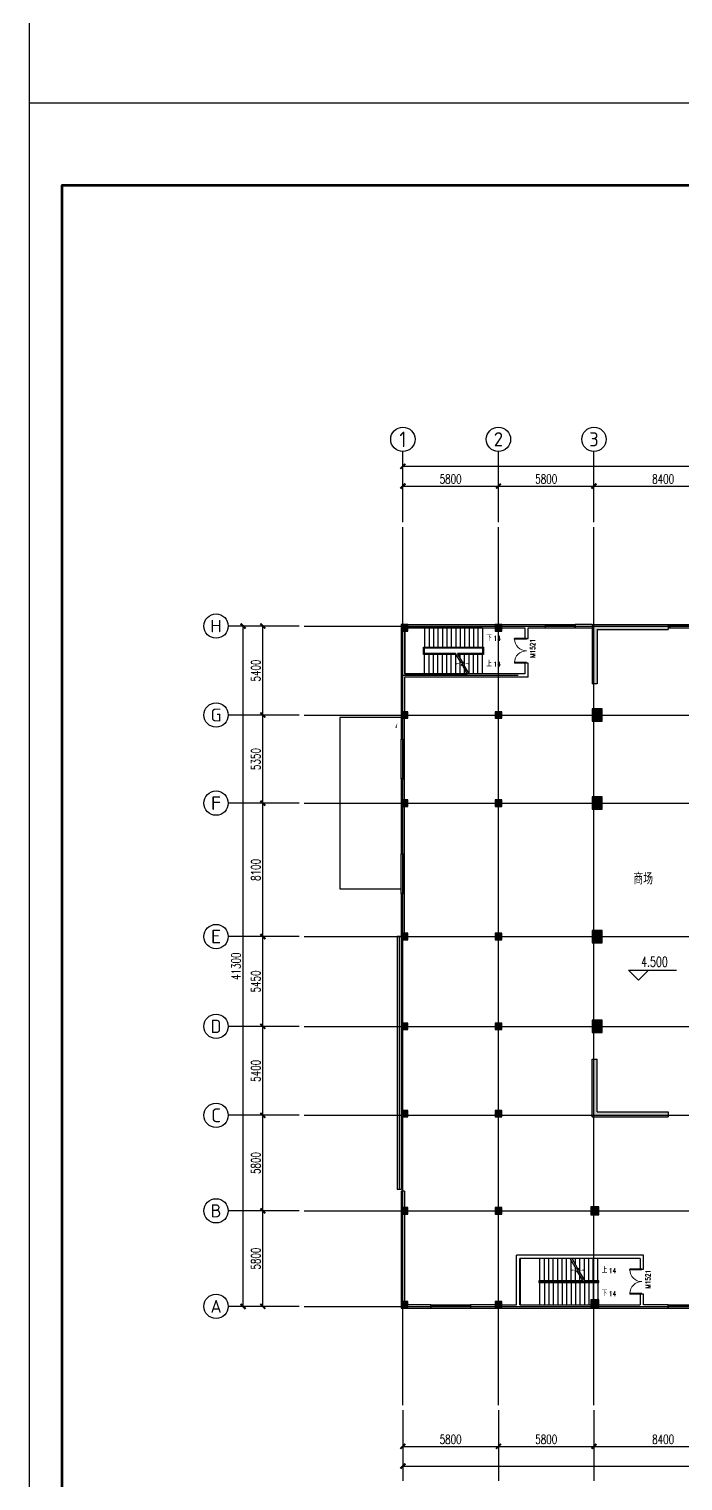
# Model space of a CAD drawing. Extents: x -1 to 1050000, y -900000 to 0.
# Drawn here: x 209999 to 249692, y -275447 to -187300 of the extents above; entities that cross this region are included whole.
import ezdxf
from ezdxf.enums import TextEntityAlignment as Align

# ---------------------------------------------------------------- set-up
doc = ezdxf.new("R2010")
doc.units = 0
doc.header["$LTSCALE"] = 1000
doc.header["$MEASUREMENT"] = 0
for name, color, linetype in [('AXIS', 3, 'Continuous'), ('AXIS_TEXT', 7, 'Continuous'), ('Canopy', 100, 'Continuous'), ('COLUMN', 9, 'Continuous'), ('CURTWALL', 4, 'Continuous'), ('DIM_ELEV', 3, 'Continuous'), ('DIM_SYMB', 3, 'Continuous'), ('G-ANNO-TTLB-THIN', 151, 'Continuous'), ('PUB_HATCH', 8, 'Continuous'), ('PUB_TEXT', 7, 'Continuous'), ('STAIR', 2, 'Continuous'), ('Text', 7, 'Continuous'), ('WALL', 9, 'Continuous'), ('WINDOW', 4, 'Continuous'), ('WINDOW_TEXT', 7, 'Continuous')]:
    doc.layers.add(name, color=color, linetype=linetype)
doc.layers.add('DOTE', color=1, linetype='Continuous', plot=False)
doc.layers.add('DOTE_EXCLUDED', color=1, linetype='Continuous', plot=False)
doc.layers.add('G-ANNO-TTLB-WIDE', color=214, linetype='Continuous', lineweight=100)
doc.styles.add('_TCH_AXIS', font='tssdeng.shx', dxfattribs={"bigfont": 'GBCBIG.shx'})
doc.styles.add('_TCH_DIM', font='SIMPLEX', dxfattribs={"bigfont": 'GBCBIG'})
doc.styles.add('_TCH_DIM_T3', font='SIMPLEX', dxfattribs={"width": 0.705882, "bigfont": 'GBCBIG'})
doc.styles.add('_TCH_WINDOW', font='SIMPLEX', dxfattribs={"bigfont": 'GBCBIG'})
doc.styles.add('COMPLEX', font='COMPLEX')
doc.styles.get("Standard").update_dxf_attribs({"font": 'gbenor.shx', "bigfont": 'gbcbig.shx'})
doc.dimstyles.new('_TCH_ARCH&&100', dxfattribs={"dimtxt": 297.5, "dimasz": 100, "dimexe": 250, "dimexo": 300, "dimgap": 126.25, "dimtad": 1, "dimdec": 0, "dimzin": 0, "dimdsep": 46, "dimtxsty": '_TCH_DIM_T3', "dimblk": 'ARCHTICK', "dimcen": 0.09, "dimclrt": 7, "dimazin": 2, "dimtfac": 1, "dimtdec": 0, "dimtix": 1, "dimtmove": 2, "dimatfit": 3, "dimfxl": 1, "dimtolj": 1, "dimtzin": 0, "dimarcsym": 0})

# ---------------------------------------------------------------- blocks, each defined once
blk = doc.blocks.new('_AXISO')
blk.add_circle((0, 0), 0.5)
at = {"layer": 'AXIS_TEXT', "style": 'COMPLEX', "width": 1.041667}
blk.add_attdef('A', text='', height=0.56, dxfattribs=at).set_placement((-0.25, -0.28), (0.25, -0.28), align=Align.FIT)
blk = doc.blocks.new('_ArchTick')
at = {"color": 0, "linetype": 'ByBlock', "const_width": 0.4}
blk.add_lwpolyline([(-0.5, -0.5), (0.5, 0.5)], dxfattribs=at)
blk = doc.blocks.new('*D239')
at = {"layer": 'AXIS', "color": 0, "lineweight": -2, "transparency": 16777216}
for p, q in [((232691, -271147), (232691, -273597)), ((238491, -271147), (238491, -273597)), ((232691, -273347), (238491, -273347))]:
    blk.add_line(p, q, dxfattribs=at)
at = {"layer": 'Defpoints', "color": 0, "transparency": 16777216}
for p in [(232691, -270847), (238491, -270847), (238491, -273347)]:
    blk.add_point(p, dxfattribs=at)
at = {"layer": 'AXIS', "color": 0, "lineweight": -2, "transparency": 16777216, "xscale": 300, "yscale": 300, "zscale": 300, "rotation": 180}
blk.add_blockref('_ArchTick', (232691, -273347), dxfattribs=at)
at = {"layer": 'AXIS', "color": 0, "lineweight": -2, "transparency": 16777216, "xscale": 300, "yscale": 300, "zscale": 300}
blk.add_blockref('_ArchTick', (238491, -273347), dxfattribs=at)
at = {"layer": 'AXIS', "color": 7, "transparency": 16777216, "insert": (235591, -272922), "char_height": 550, "attachment_point": 5, "style": '_TCH_DIM_T3'}
blk.add_mtext('\\A1;5800', dxfattribs=at)
blk = doc.blocks.new('*D240')
at = {"layer": 'AXIS', "color": 0, "lineweight": -2, "transparency": 16777216}
for p, q in [((238491, -271147), (238491, -273597)), ((244291, -271147), (244291, -273597)), ((238491, -273347), (244291, -273347))]:
    blk.add_line(p, q, dxfattribs=at)
at = {"layer": 'Defpoints', "color": 0, "transparency": 16777216}
for p in [(238491, -270847), (244291, -270847), (244291, -273347)]:
    blk.add_point(p, dxfattribs=at)
at = {"layer": 'AXIS', "color": 0, "lineweight": -2, "transparency": 16777216, "xscale": 300, "yscale": 300, "zscale": 300, "rotation": 180}
blk.add_blockref('_ArchTick', (238491, -273347), dxfattribs=at)
at = {"layer": 'AXIS', "color": 0, "lineweight": -2, "transparency": 16777216, "xscale": 300, "yscale": 300, "zscale": 300}
blk.add_blockref('_ArchTick', (244291, -273347), dxfattribs=at)
at = {"layer": 'AXIS', "color": 7, "transparency": 16777216, "insert": (241391, -272922), "char_height": 550, "attachment_point": 5, "style": '_TCH_DIM_T3'}
blk.add_mtext('\\A1;5800', dxfattribs=at)
blk = doc.blocks.new('*D241')
at = {"layer": 'AXIS', "color": 0, "lineweight": -2, "transparency": 16777216}
for p, q in [((244291, -271147), (244291, -273597)), ((252691, -271147), (252691, -273597)), ((244291, -273347), (252691, -273347))]:
    blk.add_line(p, q, dxfattribs=at)
at = {"layer": 'Defpoints', "color": 0, "transparency": 16777216}
for p in [(244291, -270847), (252691, -270847), (252691, -273347)]:
    blk.add_point(p, dxfattribs=at)
at = {"layer": 'AXIS', "color": 0, "lineweight": -2, "transparency": 16777216, "xscale": 300, "yscale": 300, "zscale": 300, "rotation": 180}
blk.add_blockref('_ArchTick', (244291, -273347), dxfattribs=at)
at = {"layer": 'AXIS', "color": 0, "lineweight": -2, "transparency": 16777216, "xscale": 300, "yscale": 300, "zscale": 300}
blk.add_blockref('_ArchTick', (252691, -273347), dxfattribs=at)
at = {"layer": 'AXIS', "color": 7, "transparency": 16777216, "insert": (248491, -272922), "char_height": 550, "attachment_point": 5, "style": '_TCH_DIM_T3'}
blk.add_mtext('\\A1;8400', dxfattribs=at)
blk = doc.blocks.new('*D250')
at = {"layer": 'AXIS', "color": 0, "lineweight": -2, "transparency": 16777216}
for p, q in [((232691, -271547), (232691, -274797)), ((305191, -271547), (305191, -274797)), ((232691, -274547), (305191, -274547))]:
    blk.add_line(p, q, dxfattribs=at)
at = {"layer": 'Defpoints', "color": 0, "transparency": 16777216}
for p in [(232691, -271247), (305191, -271247), (305191, -274547)]:
    blk.add_point(p, dxfattribs=at)
at = {"layer": 'AXIS', "color": 0, "lineweight": -2, "transparency": 16777216, "xscale": 300, "yscale": 300, "zscale": 300, "rotation": 180}
blk.add_blockref('_ArchTick', (232691, -274547), dxfattribs=at)
at = {"layer": 'AXIS', "color": 0, "lineweight": -2, "transparency": 16777216, "xscale": 300, "yscale": 300, "zscale": 300}
blk.add_blockref('_ArchTick', (305191, -274547), dxfattribs=at)
at = {"layer": 'AXIS', "color": 7, "transparency": 16777216, "insert": (268941, -274122), "char_height": 550, "attachment_point": 5, "style": '_TCH_DIM_T3'}
blk.add_mtext('\\A1;72500', dxfattribs=at)
blk = doc.blocks.new('*D251')
at = {"layer": 'AXIS', "color": 0, "lineweight": -2, "transparency": 16777216}
for p, q in [((226391, -259047), (223941, -259047)), ((224191, -264847), (224191, -259047)), ((226391, -264847), (223941, -264847))]:
    blk.add_line(p, q, dxfattribs=at)
at = {"layer": 'Defpoints', "color": 0, "transparency": 16777216}
for p in [(224191, -259047), (226691, -259047), (226691, -264847)]:
    blk.add_point(p, dxfattribs=at)
at = {"layer": 'AXIS', "color": 0, "lineweight": -2, "transparency": 16777216, "xscale": 300, "yscale": 300, "zscale": 300}
for p, rotation in [((224191, -259047), 90), ((224191, -264847), 270)]:
    blk.add_blockref('_ArchTick', p, dxfattribs=dict(at, rotation=rotation))
at = {"layer": 'AXIS', "color": 7, "transparency": 16777216, "insert": (223766, -261947), "char_height": 550, "attachment_point": 5, "rotation": 90, "style": '_TCH_DIM_T3'}
blk.add_mtext('\\A1;5800', dxfattribs=at)
blk = doc.blocks.new('*D252')
at = {"layer": 'AXIS', "color": 0, "lineweight": -2, "transparency": 16777216}
for p, q in [((226391, -253247), (223941, -253247)), ((224191, -259047), (224191, -253247)), ((226391, -259047), (223941, -259047))]:
    blk.add_line(p, q, dxfattribs=at)
at = {"layer": 'Defpoints', "color": 0, "transparency": 16777216}
for p in [(224191, -253247), (226691, -253247), (226691, -259047)]:
    blk.add_point(p, dxfattribs=at)
at = {"layer": 'AXIS', "color": 0, "lineweight": -2, "transparency": 16777216, "xscale": 300, "yscale": 300, "zscale": 300}
for p, rotation in [((224191, -253247), 90), ((224191, -259047), 270)]:
    blk.add_blockref('_ArchTick', p, dxfattribs=dict(at, rotation=rotation))
at = {"layer": 'AXIS', "color": 7, "transparency": 16777216, "insert": (223766, -256147), "char_height": 550, "attachment_point": 5, "rotation": 90, "style": '_TCH_DIM_T3'}
blk.add_mtext('\\A1;5800', dxfattribs=at)
blk = doc.blocks.new('*D253')
at = {"layer": 'AXIS', "color": 0, "lineweight": -2, "transparency": 16777216}
for p, q in [((226391, -247847), (223941, -247847)), ((224191, -253247), (224191, -247847)), ((226391, -253247), (223941, -253247))]:
    blk.add_line(p, q, dxfattribs=at)
at = {"layer": 'Defpoints', "color": 0, "transparency": 16777216}
for p in [(224191, -247847), (226691, -247847), (226691, -253247)]:
    blk.add_point(p, dxfattribs=at)
at = {"layer": 'AXIS', "color": 0, "lineweight": -2, "transparency": 16777216, "xscale": 300, "yscale": 300, "zscale": 300}
for p, rotation in [((224191, -247847), 90), ((224191, -253247), 270)]:
    blk.add_blockref('_ArchTick', p, dxfattribs=dict(at, rotation=rotation))
at = {"layer": 'AXIS', "color": 7, "transparency": 16777216, "insert": (223766, -250547), "char_height": 550, "attachment_point": 5, "rotation": 90, "style": '_TCH_DIM_T3'}
blk.add_mtext('\\A1;5400', dxfattribs=at)
blk = doc.blocks.new('*D254')
at = {"layer": 'AXIS', "color": 0, "lineweight": -2, "transparency": 16777216}
for p, q in [((226391, -242397), (223941, -242397)), ((224191, -247847), (224191, -242397)), ((226391, -247847), (223941, -247847))]:
    blk.add_line(p, q, dxfattribs=at)
at = {"layer": 'Defpoints', "color": 0, "transparency": 16777216}
for p in [(224191, -242397), (226691, -242397), (226691, -247847)]:
    blk.add_point(p, dxfattribs=at)
at = {"layer": 'AXIS', "color": 0, "lineweight": -2, "transparency": 16777216, "xscale": 300, "yscale": 300, "zscale": 300}
for p, rotation in [((224191, -242397), 90), ((224191, -247847), 270)]:
    blk.add_blockref('_ArchTick', p, dxfattribs=dict(at, rotation=rotation))
at = {"layer": 'AXIS', "color": 7, "transparency": 16777216, "insert": (223766, -245122), "char_height": 550, "attachment_point": 5, "rotation": 90, "style": '_TCH_DIM_T3'}
blk.add_mtext('\\A1;5450', dxfattribs=at)
blk = doc.blocks.new('*D255')
at = {"layer": 'AXIS', "color": 0, "lineweight": -2, "transparency": 16777216}
for p, q in [((226391, -234297), (223941, -234297)), ((224191, -242397), (224191, -234297)), ((226391, -242397), (223941, -242397))]:
    blk.add_line(p, q, dxfattribs=at)
at = {"layer": 'Defpoints', "color": 0, "transparency": 16777216}
for p in [(224191, -234297), (226691, -234297), (226691, -242397)]:
    blk.add_point(p, dxfattribs=at)
at = {"layer": 'AXIS', "color": 0, "lineweight": -2, "transparency": 16777216, "xscale": 300, "yscale": 300, "zscale": 300}
for p, rotation in [((224191, -234297), 90), ((224191, -242397), 270)]:
    blk.add_blockref('_ArchTick', p, dxfattribs=dict(at, rotation=rotation))
at = {"layer": 'AXIS', "color": 7, "transparency": 16777216, "insert": (223766, -238347), "char_height": 550, "attachment_point": 5, "rotation": 90, "style": '_TCH_DIM_T3'}
blk.add_mtext('\\A1;8100', dxfattribs=at)
blk = doc.blocks.new('*D256')
at = {"layer": 'AXIS', "color": 0, "lineweight": -2, "transparency": 16777216}
for p, q in [((226391, -228947), (223941, -228947)), ((224191, -234297), (224191, -228947)), ((226391, -234297), (223941, -234297))]:
    blk.add_line(p, q, dxfattribs=at)
at = {"layer": 'Defpoints', "color": 0, "transparency": 16777216}
for p in [(224191, -228947), (226691, -228947), (226691, -234297)]:
    blk.add_point(p, dxfattribs=at)
at = {"layer": 'AXIS', "color": 0, "lineweight": -2, "transparency": 16777216, "xscale": 300, "yscale": 300, "zscale": 300}
for p, rotation in [((224191, -228947), 90), ((224191, -234297), 270)]:
    blk.add_blockref('_ArchTick', p, dxfattribs=dict(at, rotation=rotation))
at = {"layer": 'AXIS', "color": 7, "transparency": 16777216, "insert": (223766, -231622), "char_height": 550, "attachment_point": 5, "rotation": 90, "style": '_TCH_DIM_T3'}
blk.add_mtext('\\A1;5350', dxfattribs=at)
blk = doc.blocks.new('*D257')
at = {"layer": 'AXIS', "color": 0, "lineweight": -2, "transparency": 16777216}
for p, q in [((226391, -223547), (223941, -223547)), ((224191, -228947), (224191, -223547)), ((226391, -228947), (223941, -228947))]:
    blk.add_line(p, q, dxfattribs=at)
at = {"layer": 'Defpoints', "color": 0, "transparency": 16777216}
for p in [(224191, -223547), (226691, -223547), (226691, -228947)]:
    blk.add_point(p, dxfattribs=at)
at = {"layer": 'AXIS', "color": 0, "lineweight": -2, "transparency": 16777216, "xscale": 300, "yscale": 300, "zscale": 300}
for p, rotation in [((224191, -223547), 90), ((224191, -228947), 270)]:
    blk.add_blockref('_ArchTick', p, dxfattribs=dict(at, rotation=rotation))
at = {"layer": 'AXIS', "color": 7, "transparency": 16777216, "insert": (223766, -226247), "char_height": 550, "attachment_point": 5, "rotation": 90, "style": '_TCH_DIM_T3'}
blk.add_mtext('\\A1;5400', dxfattribs=at)
blk = doc.blocks.new('*D221')
at = {"layer": 'AXIS', "color": 0, "lineweight": -2, "transparency": 16777216}
for p, q in [((225991, -223547), (222741, -223547)), ((222991, -264847), (222991, -223547)), ((225991, -264847), (222741, -264847))]:
    blk.add_line(p, q, dxfattribs=at)
at = {"layer": 'Defpoints', "color": 0, "transparency": 16777216}
for p in [(222991, -223547), (226291, -223547), (226291, -264847)]:
    blk.add_point(p, dxfattribs=at)
at = {"layer": 'AXIS', "color": 0, "lineweight": -2, "transparency": 16777216, "xscale": 300, "yscale": 300, "zscale": 300}
for p, rotation in [((222991, -223547), 90), ((222991, -264847), 270)]:
    blk.add_blockref('_ArchTick', p, dxfattribs=dict(at, rotation=rotation))
at = {"layer": 'AXIS', "color": 7, "transparency": 16777216, "insert": (222566, -244197), "char_height": 550, "attachment_point": 5, "rotation": 90, "style": '_TCH_DIM_T3'}
blk.add_mtext('\\A1;41300', dxfattribs=at)
blk = doc.blocks.new('*D222')
at = {"layer": 'AXIS', "color": 0, "lineweight": -2, "transparency": 16777216}
for p, q in [((232691, -217247), (232691, -214797)), ((232691, -215047), (238491, -215047)), ((238491, -217247), (238491, -214797))]:
    blk.add_line(p, q, dxfattribs=at)
at = {"layer": 'Defpoints', "color": 0, "transparency": 16777216}
for p in [(238491, -215047), (232691, -217547), (238491, -217547)]:
    blk.add_point(p, dxfattribs=at)
at = {"layer": 'AXIS', "color": 0, "lineweight": -2, "transparency": 16777216, "xscale": 300, "yscale": 300, "zscale": 300, "rotation": 180}
blk.add_blockref('_ArchTick', (232691, -215047), dxfattribs=at)
at = {"layer": 'AXIS', "color": 0, "lineweight": -2, "transparency": 16777216, "xscale": 300, "yscale": 300, "zscale": 300}
blk.add_blockref('_ArchTick', (238491, -215047), dxfattribs=at)
at = {"layer": 'AXIS', "color": 7, "transparency": 16777216, "insert": (235591, -214622), "char_height": 550, "attachment_point": 5, "style": '_TCH_DIM_T3'}
blk.add_mtext('\\A1;5800', dxfattribs=at)
blk = doc.blocks.new('*D223')
at = {"layer": 'AXIS', "color": 0, "lineweight": -2, "transparency": 16777216}
for p, q in [((238491, -217247), (238491, -214797)), ((238491, -215047), (244291, -215047)), ((244291, -217247), (244291, -214797))]:
    blk.add_line(p, q, dxfattribs=at)
at = {"layer": 'Defpoints', "color": 0, "transparency": 16777216}
for p in [(244291, -215047), (238491, -217547), (244291, -217547)]:
    blk.add_point(p, dxfattribs=at)
at = {"layer": 'AXIS', "color": 0, "lineweight": -2, "transparency": 16777216, "xscale": 300, "yscale": 300, "zscale": 300, "rotation": 180}
blk.add_blockref('_ArchTick', (238491, -215047), dxfattribs=at)
at = {"layer": 'AXIS', "color": 0, "lineweight": -2, "transparency": 16777216, "xscale": 300, "yscale": 300, "zscale": 300}
blk.add_blockref('_ArchTick', (244291, -215047), dxfattribs=at)
at = {"layer": 'AXIS', "color": 7, "transparency": 16777216, "insert": (241391, -214622), "char_height": 550, "attachment_point": 5, "style": '_TCH_DIM_T3'}
blk.add_mtext('\\A1;5800', dxfattribs=at)
blk = doc.blocks.new('*D224')
at = {"layer": 'AXIS', "color": 0, "lineweight": -2, "transparency": 16777216}
for p, q in [((244291, -217247), (244291, -214797)), ((244291, -215047), (252691, -215047)), ((252691, -217247), (252691, -214797))]:
    blk.add_line(p, q, dxfattribs=at)
at = {"layer": 'Defpoints', "color": 0, "transparency": 16777216}
for p in [(252691, -215047), (244291, -217547), (252691, -217547)]:
    blk.add_point(p, dxfattribs=at)
at = {"layer": 'AXIS', "color": 0, "lineweight": -2, "transparency": 16777216, "xscale": 300, "yscale": 300, "zscale": 300, "rotation": 180}
blk.add_blockref('_ArchTick', (244291, -215047), dxfattribs=at)
at = {"layer": 'AXIS', "color": 0, "lineweight": -2, "transparency": 16777216, "xscale": 300, "yscale": 300, "zscale": 300}
blk.add_blockref('_ArchTick', (252691, -215047), dxfattribs=at)
at = {"layer": 'AXIS', "color": 7, "transparency": 16777216, "insert": (248491, -214622), "char_height": 550, "attachment_point": 5, "style": '_TCH_DIM_T3'}
blk.add_mtext('\\A1;8400', dxfattribs=at)
blk = doc.blocks.new('*D233')
at = {"layer": 'AXIS', "color": 0, "lineweight": -2, "transparency": 16777216}
for p, q in [((232691, -216847), (232691, -213597)), ((232691, -213847), (305191, -213847)), ((305191, -216847), (305191, -213597))]:
    blk.add_line(p, q, dxfattribs=at)
at = {"layer": 'Defpoints', "color": 0, "transparency": 16777216}
for p in [(305191, -213847), (232691, -217147), (305191, -217147)]:
    blk.add_point(p, dxfattribs=at)
at = {"layer": 'AXIS', "color": 0, "lineweight": -2, "transparency": 16777216, "xscale": 300, "yscale": 300, "zscale": 300, "rotation": 180}
blk.add_blockref('_ArchTick', (232691, -213847), dxfattribs=at)
at = {"layer": 'AXIS', "color": 0, "lineweight": -2, "transparency": 16777216, "xscale": 300, "yscale": 300, "zscale": 300}
blk.add_blockref('_ArchTick', (305191, -213847), dxfattribs=at)
at = {"layer": 'AXIS', "color": 7, "transparency": 16777216, "insert": (268941, -213422), "char_height": 550, "attachment_point": 5, "style": '_TCH_DIM_T3'}
blk.add_mtext('\\A1;72500', dxfattribs=at)
blk = doc.blocks.new('_FZH')
blk.add_lwpolyline([(-0.5, -0.5), (0.5, -0.5), (0.5, 0.5), (-0.5, 0.5)], close=True)
at = {"layer": 'PUB_HATCH'}
blk.add_solid([(-0.5, -0.5), (0.5, -0.5), (-0.5, 0.5), (0.5, 0.5)], dxfattribs=at)
blk = doc.blocks.new('$DorLib2D$00000002')
for p, q in [((-0.5, 0), (-0.5, 0.4875)), ((-0.475, 0.4875), (-0.5, 0.4875)), ((-0.475, 0), (-0.475, 0.4875)), ((0.475, 0), (0.475, 0.4875)), ((0.475, 0.4875), (0.5, 0.4875)), ((0.5, 0), (0.5, 0.4875)), ((-0.5, 0), (-0.475, 0)), ((0.5, 0), (0.475, 0))]:
    blk.add_line(p, q)
at = {"lineweight": 13}
for centre, start, end in [((-0.4875, 0), 0, 88.530716), ((0.4875, 0), 91.469284, 180)]:
    blk.add_arc(centre, 0.4875, start, end, dxfattribs=at)
blk = doc.blocks.new('$WINLIB2D$00000002')
at = {"color": 0}
for points in [[(-0.5, 0.5), (0.5, 0.5)], [(-0.5, 0.5), (-0.5, -0.5)], [(0.5, 0.5), (0.5, -0.5)], [(0.5, 0), (-0.5, 0)], [(-0.5, -0.5), (0.5, -0.5)]]:
    blk.add_lwpolyline(points, dxfattribs=at)

msp = doc.modelspace()

# ---------------------------------------------------------------- hatches: boundary and pattern name
at = {"layer": 'PUB_HATCH'}
for points in [[(244490.6, -223747.09), (244190.6, -223447.09), (244190.6, -227047.09), (244490.6, -227047.09)], [(244190.6, -223447.09), (244490.6, -223747.09), (248790.6, -223747.09), (248790.6, -223447.09)], [(244190.6, -253347.09), (244490.6, -253047.09), (244490.6, -249847.09), (244190.6, -249847.09)], [(244490.6, -253047.09), (244190.6, -253347.09), (248790.6, -253347.09), (248790.6, -253047.09)]]:
    msp.add_hatch(color=256, dxfattribs=at).paths.add_polyline_path(points)

# ---------------------------------------------------------------- linework, layer by layer
msp.add_line((210000, 0), (210000, -900000))
at = {"layer": 'AXIS'}
for p, q in [((232690.6, -216947.09), (232690.6, -212947.09)), ((238490.6, -216947.09), (238490.6, -212947.09)), ((244290.6, -216947.09), (244290.6, -212947.09)), ((226090.6, -223547.09), (222090.6, -223547.09)), ((226090.6, -228947.09), (222090.6, -228947.09)), ((226090.6, -234297.09), (222090.6, -234297.09)), ((226090.6, -242397.09), (222090.6, -242397.09)), ((226090.6, -247847.09), (222090.6, -247847.09)), ((226090.6, -253247.09), (222090.6, -253247.09)), ((226090.6, -259047.09), (222090.6, -259047.09)), ((226090.6, -264847.09), (222090.6, -264847.09)), ((232690.6, -271447.09), (232690.6, -275447.09)), ((238490.6, -271447.09), (238490.6, -275447.09)), ((244290.6, -271447.09), (244290.6, -275447.09))]:
    msp.add_line(p, q, dxfattribs=at)
at = {"layer": 'Canopy'}
msp.add_lwpolyline([(232590.6, -229097.09), (228870.6, -229097.09), (228870.6, -239497.09), (232590.6, -239497.09)], dxfattribs=at)
msp.add_point((244290.6, -253247.09), dxfattribs=at)
at = {"layer": 'CURTWALL'}
for p, q in [((232350.6, -242397.09), (232350.6, -257747.09)), ((232590.6, -242397.09), (232350.6, -242397.09)), ((232470.6, -242397.09), (232470.6, -257747.09)), ((232590.6, -242397.09), (232590.6, -257747.09)), ((232590.6, -257747.09), (232350.6, -257747.09))]:
    msp.add_line(p, q, dxfattribs=at)
at = {"layer": 'DIM_ELEV'}
for p, q in [((246992.71, -245034.29), (246392.71, -244434.29)), ((246392.71, -244434.29), (249292.71, -244434.29)), ((246992.71, -245034.29), (247592.71, -244434.29))]:
    msp.add_line(p, q, dxfattribs=at)
at = {"layer": 'DIM_SYMB'}
for points in [[(237655.6, -224262.09, 0, 0, 0), (233410.6, -224262.09, 0, 0, 0), (233410.6, -225832.09, 0, 0, 0), (236170.6, -225832.09, 0, 80, 0), (235870.6, -225832.09, 0, 0, 0)], [(237655.6, -225832.09, 0, 0, 0), (236440.6, -225832.09, 0, 80, 0), (236740.6, -225832.09, 0, 0, 0)], [(229370.6, -238997.09, 0, 0, 0), (232355.27, -229434.49, 0, 80, 0), (232265.89, -229720.87, 0, 0, 0)], [(244655.6, -264047.09, 0, 0, 0), (240410.6, -264047.09, 0, 0, 0), (240410.6, -262647.09, 0, 0, 0), (243170.6, -262647.09, 0, 80, 0), (242870.6, -262647.09, 0, 0, 0)], [(244655.6, -262647.09, 0, 0, 0), (243440.6, -262647.09, 0, 80, 0), (243740.6, -262647.09, 0, 0, 0)]]:
    msp.add_lwpolyline(points, format="xyseb", dxfattribs=at)
at = {"layer": 'DOTE'}
for p, q in [((232690.6, -270847.09), (232690.6, -217547.09)), ((238490.6, -270847.09), (238490.6, -217547.09)), ((244290.6, -270847.09), (244290.6, -217547.09)), ((226690.6, -223547.09), (311190.6, -223547.09)), ((226690.6, -228947.09), (311190.6, -228947.09)), ((226690.6, -234297.09), (311190.6, -234297.09)), ((226690.6, -242397.09), (311190.6, -242397.09)), ((226690.6, -247847.09), (311190.6, -247847.09)), ((226690.6, -253247.09), (311190.6, -253247.09)), ((226690.6, -259047.09), (311190.6, -259047.09)), ((226690.6, -264847.09), (311190.6, -264847.09))]:
    msp.add_line(p, q, dxfattribs=at)
at = {"layer": 'DOTE_EXCLUDED'}
msp.add_line((239690.6, -226547.09), (232690.6, -226547.09), dxfattribs=at)
at = {"layer": 'G-ANNO-TTLB-THIN'}
msp.add_lwpolyline([(209999.47, -191800.03), (209999.47, -360000.03), (328799.47, -360000.03), (328799.47, -191800.03)], close=True, dxfattribs=at)
at = {"layer": 'G-ANNO-TTLB-WIDE'}
msp.add_lwpolyline([(326799.47, -196800.03), (211999.47, -196800.03), (211999.47, -358000.03), (326799.47, -358000.03)], close=True, dxfattribs=at)
at = {"layer": 'STAIR'}
for p, q in [((232810.6, -223847.09), (232810.6, -226447.09)), ((237520.6, -223647.09), (232990.6, -223647.09)), ((234010.6, -223647.09), (234010.6, -224817.09)), ((234280.6, -223647.09), (234280.6, -224817.09)), ((234550.6, -223647.09), (234550.6, -224817.09)), ((234820.6, -223647.09), (234820.6, -224817.09)), ((235090.6, -223647.09), (235090.6, -224817.09)), ((235360.6, -223647.09), (235360.6, -224817.09)), ((235630.6, -223647.09), (235630.6, -224817.09)), ((235900.6, -223647.09), (235900.6, -224817.09)), ((236170.6, -223647.09), (236170.6, -224817.09)), ((236440.6, -223647.09), (236440.6, -224817.09)), ((236710.6, -223647.09), (236710.6, -224817.09)), ((236980.6, -223647.09), (236980.6, -224817.09)), ((237250.6, -223647.09), (237250.6, -224817.09)), ((237520.6, -223647.09), (237520.6, -224817.09)), ((233950.6, -225277.09), (233950.6, -224817.09)), ((233950.6, -224817.09), (237580.6, -224817.09)), ((235927.43, -225277.09), (233950.6, -225277.09)), ((234010.6, -224877.09), (237520.6, -224877.09)), ((234010.6, -225217.09), (234010.6, -224877.09)), ((235892.79, -225217.09), (234010.6, -225217.09)), ((234010.6, -226447.09), (234010.6, -225277.09)), ((234280.6, -226447.09), (234280.6, -225277.09)), ((234550.6, -226447.09), (234550.6, -225277.09)), ((234820.6, -226447.09), (234820.6, -225277.09)), ((235090.6, -226447.09), (235090.6, -225277.09)), ((235360.6, -226447.09), (235360.6, -225277.09)), ((235630.6, -226447.09), (235630.6, -225277.09)), ((236220.66, -225784.97), (235892.79, -225217.09)), ((235900.6, -226447.09), (235900.6, -225277.09)), ((237520.6, -225217.09), (236008.26, -225217.09)), ((236320.66, -225758.17), (236008.26, -225217.09)), ((237580.6, -225277.09), (236042.9, -225277.09)), ((236170.6, -225498.26), (236170.6, -225277.09)), ((236440.6, -225965.92), (236440.6, -225277.09)), ((236710.6, -226433.57), (236710.6, -225277.09)), ((236980.6, -226447.09), (236980.6, -225277.09)), ((237250.6, -226447.09), (237250.6, -225277.09)), ((237520.6, -224877.09), (237520.6, -225217.09)), ((237520.6, -226447.09), (237520.6, -225277.09)), ((237580.6, -224817.09), (237580.6, -225277.09)), ((232810.6, -226447.09), (236602.93, -226447.09)), ((236170.6, -226447.09), (236170.6, -225698.26)), ((236401.06, -225736.63), (236220.66, -225784.97)), ((236228.16, -225942.68), (236401.06, -225736.63)), ((236400.52, -225896.49), (236228.16, -225942.68)), ((236602.93, -226447.09), (236300.52, -225923.29)), ((236718.4, -226447.09), (236400.52, -225896.49)), ((236440.6, -226447.09), (236440.6, -226165.92)), ((237520.6, -226447.09), (236718.4, -226447.09)), ((242843.72, -261947.09), (239810.6, -261947.09)), ((239810.6, -261947.09), (239810.6, -264747.09)), ((241010.6, -263287.09), (241010.6, -261947.09)), ((241280.6, -263287.09), (241280.6, -261947.09)), ((241550.6, -263287.09), (241550.6, -261947.09)), ((241820.6, -263287.09), (241820.6, -261947.09)), ((242090.6, -263287.09), (242090.6, -261947.09)), ((242360.6, -263287.09), (242360.6, -261947.09)), ((242630.6, -263287.09), (242630.6, -261947.09)), ((243220.66, -262599.97), (242843.72, -261947.09)), ((242900.6, -263287.09), (242900.6, -262045.61)), ((244520.6, -261947.09), (242959.19, -261947.09)), ((243320.66, -262573.17), (242959.19, -261947.09)), ((243170.6, -262313.26), (243170.6, -261947.09)), ((243170.6, -263287.09), (243170.6, -262513.26)), ((243401.06, -262551.63), (243220.66, -262599.97)), ((243228.16, -262757.68), (243401.06, -262551.63)), ((243440.6, -262780.92), (243440.6, -261947.09)), ((243710.6, -263248.57), (243710.6, -261947.09)), ((243980.6, -263287.09), (243980.6, -261947.09)), ((244250.6, -263287.09), (244250.6, -261947.09)), ((244520.6, -263287.09), (244520.6, -261947.09)), ((243617.37, -263287.09), (240950.6, -263287.09)), ((240950.6, -263287.09), (240950.6, -263407.09)), ((240950.6, -263407.09), (244580.6, -263407.09)), ((241010.6, -263347.09), (244520.6, -263347.09)), ((241010.6, -263347.09), (241010.6, -263347.09)), ((241010.6, -264747.09), (241010.6, -263407.09)), ((241280.6, -263407.09), (241280.6, -264747.09)), ((241550.6, -263407.09), (241550.6, -264747.09)), ((241820.6, -263407.09), (241820.6, -264747.09)), ((242090.6, -263407.09), (242090.6, -264747.09)), ((242360.6, -263407.09), (242360.6, -264747.09)), ((242630.6, -263407.09), (242630.6, -264747.09)), ((242900.6, -263407.09), (242900.6, -264747.09)), ((243170.6, -263407.09), (243170.6, -264747.09)), ((243400.52, -262711.49), (243228.16, -262757.68)), ((243652.01, -263347.09), (243300.52, -262738.29)), ((243767.48, -263347.09), (243400.52, -262711.49)), ((243440.6, -263287.09), (243440.6, -262980.92)), ((243440.6, -263407.09), (243440.6, -264747.09)), ((243710.6, -263407.09), (243710.6, -264747.09)), ((244580.6, -263287.09), (243732.84, -263287.09)), ((243980.6, -263407.09), (243980.6, -264747.09)), ((244250.6, -263407.09), (244250.6, -264447.09)), ((244520.6, -263347.09), (244520.6, -263347.09)), ((244520.6, -263407.09), (244520.6, -264447.09)), ((244580.6, -263407.09), (244580.6, -263287.09)), ((239810.6, -264747.09), (244090.6, -264747.09))]:
    msp.add_line(p, q, dxfattribs=at)
msp.add_point((232690.6, -264847.09), dxfattribs=at)
at = {"layer": 'WALL'}
for p, q in [((232590.6, -223847.09), (232590.6, -228747.09)), ((232790.6, -223847.09), (232790.6, -226447.09)), ((232990.6, -223447.09), (238290.6, -223447.09)), ((232990.6, -223647.09), (238290.6, -223647.09)), ((238690.6, -223447.09), (241340.6, -223447.09)), ((238690.6, -223647.09), (240090.6, -223647.09)), ((240090.6, -223647.09), (240090.6, -224297.09)), ((240290.6, -224297.09), (240290.6, -223647.09)), ((240290.6, -223647.09), (241340.6, -223647.09)), ((241340.6, -223647.09), (241340.6, -223447.09)), ((244190.6, -223447.09), (243140.6, -223447.09)), ((243140.6, -223447.09), (243140.6, -223647.09)), ((243140.6, -223647.09), (244190.6, -223647.09)), ((244190.6, -223447.09), (244190.6, -227047.09)), ((244190.6, -223447.09), (248890.6, -223447.09)), ((244490.6, -223747.09), (244490.6, -227047.09)), ((244490.6, -223747.09), (248790.6, -223747.09)), ((248790.6, -223447.09), (248790.6, -223747.09)), ((248790.6, -223647.09), (248890.6, -223647.09)), ((248890.6, -223647.09), (248890.6, -223447.09)), ((240090.6, -224297.09), (240290.6, -224297.09)), ((240090.6, -226447.09), (232790.6, -226447.09)), ((240290.6, -225797.09), (240090.6, -225797.09)), ((240090.6, -225797.09), (240090.6, -226447.09)), ((240290.6, -226647.09), (240290.6, -225797.09)), ((240290.6, -226647.09), (232790.6, -226647.09)), ((232790.6, -226647.09), (232790.6, -228747.09)), ((244490.6, -227047.09), (244190.6, -227047.09)), ((232590.6, -229147.09), (232590.6, -230422.09)), ((232790.6, -230422.09), (232790.6, -229147.09)), ((232590.6, -230422.09), (232790.6, -230422.09)), ((232790.6, -232822.09), (232590.6, -232822.09)), ((232590.6, -232822.09), (232590.6, -234097.09)), ((232790.6, -234097.09), (232790.6, -232822.09)), ((232590.6, -234497.09), (232590.6, -237372.09)), ((232790.6, -237372.09), (232790.6, -234497.09)), ((232590.6, -237372.09), (232790.6, -237372.09)), ((232790.6, -239772.09), (232590.6, -239772.09)), ((232590.6, -239772.09), (232590.6, -242197.09)), ((232790.6, -242197.09), (232790.6, -239772.09)), ((244190.6, -253347.09), (244190.6, -249847.09)), ((244190.6, -249847.09), (244490.6, -249847.09)), ((244490.6, -253047.09), (244490.6, -249847.09)), ((244190.6, -253347.09), (248790.6, -253347.09)), ((244490.6, -253047.09), (248790.6, -253047.09)), ((248790.6, -253047.09), (248790.6, -253347.09)), ((232590.6, -257847.09), (232590.6, -258847.09)), ((232790.6, -257847.09), (232590.6, -257847.09)), ((232790.6, -257847.09), (232790.6, -258847.09)), ((232590.6, -259247.09), (232590.6, -264547.09)), ((232790.6, -259247.09), (232790.6, -264547.09)), ((247290.6, -261747.09), (239590.6, -261747.09)), ((239590.6, -264747.09), (239590.6, -261747.09)), ((247290.6, -262597.09), (247290.6, -261747.09)), ((247090.6, -261947.09), (239790.6, -261947.09)), ((239790.6, -264747.09), (239790.6, -261947.09)), ((247090.6, -261947.09), (247090.6, -262597.09)), ((247090.6, -262597.09), (247290.6, -262597.09)), ((247290.6, -264097.09), (247090.6, -264097.09)), ((247090.6, -264097.09), (247090.6, -264747.09)), ((247290.6, -264747.09), (247290.6, -264097.09)), ((234390.6, -264747.09), (232990.6, -264747.09)), ((232990.6, -264947.09), (234390.6, -264947.09)), ((234390.6, -264947.09), (234390.6, -264747.09)), ((238290.6, -264747.09), (236790.6, -264747.09)), ((236790.6, -264747.09), (236790.6, -264947.09)), ((236790.6, -264947.09), (238290.6, -264947.09)), ((238690.6, -264747.09), (239590.6, -264747.09)), ((238690.6, -264947.09), (244090.6, -264947.09)), ((239790.6, -264747.09), (244090.6, -264747.09)), ((244590.6, -264747.09), (247090.6, -264747.09)), ((244590.6, -264947.09), (248790.6, -264947.09)), ((248790.6, -264747.09), (247290.6, -264747.09)), ((248790.6, -264947.09), (248790.6, -264747.09))]:
    msp.add_line(p, q, dxfattribs=at)

# ---------------------------------------------------------------- block references
at = {"layer": 'AXIS'}
ref = msp.add_blockref('_AXISO', (232690.6, -212208.84), dxfattribs=dict(at, xscale=1476.510067114094, yscale=1476.510067114094, zscale=1476.510067114094))
ref.add_attrib('A', '1', dxfattribs={"layer": 'AXIS_TEXT', "height": 949.99, "style": '_TCH_AXIS', "width": 2.228571}).set_placement((232487.03, -212683.83), (232894.17, -212683.83), align=Align.FIT)
ref = msp.add_blockref('_AXISO', (238490.6, -212208.84), dxfattribs=dict(at, xscale=1476.510067114094, yscale=1476.510067114094, zscale=1476.510067114094))
ref.add_attrib('A', '2', dxfattribs={"layer": 'AXIS_TEXT', "height": 859.97, "style": '_TCH_AXIS', "width": 1.238095}).set_placement((238203.94, -212638.82), (238777.25, -212638.82), align=Align.FIT)
ref = msp.add_blockref('_AXISO', (244290.6, -212208.84), dxfattribs=dict(at, xscale=1476.510067114094, yscale=1476.510067114094, zscale=1476.510067114094))
ref.add_attrib('A', '3', dxfattribs={"layer": 'AXIS_TEXT', "height": 859.97, "style": '_TCH_AXIS', "width": 1.238095}).set_placement((244003.94, -212638.82), (244577.25, -212638.82), align=Align.FIT)
ref = msp.add_blockref('_AXISO', (221352.34, -223547.09), dxfattribs=dict(at, xscale=1476.510067114094, yscale=1476.510067114094, zscale=1476.510067114094))
ref.add_attrib('A', 'H', dxfattribs={"layer": 'AXIS_TEXT', "height": 748.44, "style": '_TCH_AXIS', "width": 1.768707}).set_placement((220995.94, -223921.31), (221708.74, -223921.31), align=Align.FIT)
ref = msp.add_blockref('_AXISO', (221352.34, -228947.09), dxfattribs=dict(at, xscale=1476.510067114094, yscale=1476.510067114094, zscale=1476.510067114094))
ref.add_attrib('A', 'G', dxfattribs={"layer": 'AXIS_TEXT', "height": 784.74, "style": '_TCH_AXIS', "width": 1.485714}).set_placement((221016.03, -229339.46), (221688.66, -229339.46), align=Align.FIT)
ref = msp.add_blockref('_AXISO', (221352.34, -234297.09), dxfattribs=dict(at, xscale=1476.510067114094, yscale=1476.510067114094, zscale=1476.510067114094))
ref.add_attrib('A', 'F', dxfattribs={"layer": 'AXIS_TEXT', "height": 822.12, "style": '_TCH_AXIS', "width": 1.52381}).set_placement((221039.15, -234708.15), (221665.53, -234708.15), align=Align.FIT)
ref = msp.add_blockref('_AXISO', (221352.34, -242397.09), dxfattribs=dict(at, xscale=1476.510067114094, yscale=1476.510067114094, zscale=1476.510067114094))
ref.add_attrib('A', 'E', dxfattribs={"layer": 'AXIS_TEXT', "height": 822.12, "style": '_TCH_AXIS', "width": 1.52381}).set_placement((221039.15, -242808.15), (221665.53, -242808.15), align=Align.FIT)
ref = msp.add_blockref('_AXISO', (221352.34, -247847.09), dxfattribs=dict(at, xscale=1476.510067114094, yscale=1476.510067114094, zscale=1476.510067114094))
ref.add_attrib('A', 'D', dxfattribs={"layer": 'AXIS_TEXT', "height": 803.33, "style": '_TCH_AXIS', "width": 1.503401}).set_placement((221027.19, -248248.75), (221677.5, -248248.75), align=Align.FIT)
ref = msp.add_blockref('_AXISO', (221352.34, -253247.09), dxfattribs=dict(at, xscale=1476.510067114094, yscale=1476.510067114094, zscale=1476.510067114094))
ref.add_attrib('A', 'C', dxfattribs={"layer": 'AXIS_TEXT', "height": 841.04, "style": '_TCH_AXIS', "width": 1.238095}).set_placement((221051.97, -253667.61), (221652.71, -253667.61), align=Align.FIT)
ref = msp.add_blockref('_AXISO', (221352.34, -259047.09), dxfattribs=dict(at, xscale=1476.510067114094, yscale=1476.510067114094, zscale=1476.510067114094))
ref.add_attrib('A', 'B', dxfattribs={"layer": 'AXIS_TEXT', "height": 803.33, "style": '_TCH_AXIS', "width": 1.503401}).set_placement((221027.19, -259448.75), (221677.5, -259448.75), align=Align.FIT)
ref = msp.add_blockref('_AXISO', (221352.34, -264847.09), dxfattribs=dict(at, xscale=1476.510067114094, yscale=1476.510067114094, zscale=1476.510067114094))
ref.add_attrib('A', 'A', dxfattribs={"layer": 'AXIS_TEXT', "height": 784.74, "style": '_TCH_AXIS', "width": 1.392857}).set_placement((221016.03, -265239.46), (221688.66, -265239.46), align=Align.FIT)
at = {"layer": 'COLUMN'}
for p, xscale, yscale, zscale in [((232790.6, -223647.09), 400, 400, 400), ((238490.6, -223647.09), 400, 400, 400), ((232790.6, -228947.09), 400, 400, 400), ((238490.6, -228947.09), 400, 400, 400), ((244490.6, -228947.09), 600, 750, 750), ((232790.6, -234297.09), 400, 400, 400), ((238490.6, -234297.09), 400, 400, 400), ((244490.6, -234297.09), 600, 750, 750), ((232790.6, -242397.09), 400, 400, 400), ((238490.6, -242397.09), 400, 400, 400), ((244490.6, -242397.09), 600, 750, 750), ((232790.6, -247847.09), 400, 400, 400), ((238490.6, -247847.09), 400, 400, 400), ((244490.6, -247847.09), 600, 750, 750), ((232790.6, -253147.09), 400, 400, 400), ((238490.6, -253147.09), 400, 400, 400), ((232790.6, -259047.09), 400, 400, 400), ((238490.6, -259047.09), 400, 400, 400), ((244340.6, -259047.09), 500, 500, 500), ((232790.6, -264747.09), 400, 400, 400), ((238490.6, -264747.09), 400, 400, 400), ((244340.6, -264697.09), 500, 500, 500)]:
    msp.add_blockref('_FZH', p, dxfattribs=dict(at, xscale=xscale, yscale=yscale, zscale=zscale))
at = {"layer": 'WINDOW', "yscale": -200}
for p, xscale, zscale, rotation in [((242240.6, -223547.09), 1800, 1800, 359.9999999999999), ((232690.6, -231622.09), -2400, -2400, 270), ((232690.6, -238572.09), -2400, -2400, 270)]:
    msp.add_blockref('$WINLIB2D$00000002', p, dxfattribs=dict(at, xscale=xscale, zscale=zscale, rotation=rotation))
at = {"layer": 'WINDOW', "yscale": 200}
for p, xscale, zscale in [((249490.6, -223547.09), 1200, 1200), ((235590.6, -264847.09), 2400, 2400), ((249990.6, -264847.09), 2400, 2400)]:
    msp.add_blockref('$WINLIB2D$00000002', p, dxfattribs=dict(at, xscale=xscale, zscale=zscale))
at = {"layer": 'WINDOW'}
ref = msp.add_blockref('$DorLib2D$00000002', (240190.6, -225047.09), dxfattribs=dict(at, xscale=1500, yscale=-1500, zscale=1500, rotation=270))
ref.add_attrib('A', 'M1521', (240714.35, -225472.09), dxfattribs={"layer": 'WINDOW_TEXT', "height": 297.5, "rotation": 90, "style": '_TCH_WINDOW', "width": 0.705882})
ref = msp.add_blockref('$DorLib2D$00000002', (247190.6, -263347.09), dxfattribs=dict(at, xscale=1500, yscale=1500, zscale=1500, rotation=90))
ref.add_attrib('A', 'M1521', (247714.35, -263772.09), dxfattribs={"layer": 'WINDOW_TEXT', "height": 297.5, "rotation": 90, "style": '_TCH_WINDOW', "width": 0.705882})

# ---------------------------------------------------------------- texts
at = {"layer": 'PUB_TEXT', "style": '_TCH_DIM'}
for s, p in [('下', (237760.6, -224437.09)), ('上', (237760.6, -226007.09)), ('上', (244760.6, -262822.09)), ('下', (244760.6, -264222.09))]:
    msp.add_text(s, height=337.59, dxfattribs=at).set_placement(p)
at = {"layer": 'PUB_TEXT', "style": '_TCH_DIM', "width": 0.705882}
for s, height, p in [('14', 297.5, (238196.34, -224437.09)), ('14', 297.5, (238196.34, -226007.09)), ('4.500', 595, (247152.71, -244224.29)), ('14', 297.5, (245196.34, -262822.09)), ('14', 297.5, (245196.34, -264222.09))]:
    msp.add_text(s, height=height, dxfattribs=at).set_placement(p)
at = {"layer": 'Text', "insert": (247280.87, -238883.76), "char_height": 700, "attachment_point": 5}
msp.add_mtext_dynamic_manual_height_columns('商场', width=5304.4569, gutter_width=1750, heights=[0], dxfattribs=at)

# ---------------------------------------------------------------- dimensions: what is measured, and where the dimension line sits
at = {"layer": 'AXIS'}
for p1, p2, distance, picture, middle in [((232690.6, -217147.09), (305190.6, -217147.09), 3300, '*D233', (268940.6, -213422.09)), ((232690.6, -217547.09), (238490.6, -217547.09), 2500, '*D222', (235590.6, -214622.09)), ((238490.6, -217547.09), (244290.6, -217547.09), 2500, '*D223', (241390.6, -214622.09)), ((244290.6, -217547.09), (252690.6, -217547.09), 2500, '*D224', (248490.6, -214622.09)), ((226290.6, -264847.09), (226290.6, -223547.09), 3300, '*D221', (222565.6, -244197.09)), ((226690.6, -228947.09), (226690.6, -223547.09), 2500, '*D257', (223765.6, -226247.09)), ((226690.6, -234297.09), (226690.6, -228947.09), 2500, '*D256', (223765.6, -231622.09)), ((226690.6, -242397.09), (226690.6, -234297.09), 2500, '*D255', (223765.6, -238347.09)), ((226690.6, -247847.09), (226690.6, -242397.09), 2500, '*D254', (223765.6, -245122.09)), ((226690.6, -253247.09), (226690.6, -247847.09), 2500, '*D253', (223765.6, -250547.09)), ((226690.6, -259047.09), (226690.6, -253247.09), 2500, '*D252', (223765.6, -256147.09)), ((226690.6, -264847.09), (226690.6, -259047.09), 2500, '*D251', (223765.6, -261947.09)), ((232690.6, -270847.09), (238490.6, -270847.09), -2500, '*D239', (235590.6, -272922.09)), ((232690.6, -271247.09), (305190.6, -271247.09), -3300, '*D250', (268940.6, -274122.09)), ((238490.6, -270847.09), (244290.6, -270847.09), -2500, '*D240', (241390.6, -272922.09)), ((244290.6, -270847.09), (252690.6, -270847.09), -2500, '*D241', (248490.6, -272922.09))]:
    dim = msp.add_aligned_dim(p1=p1, p2=p2, distance=distance, dimstyle='_TCH_ARCH&&100', override={"dimtxt": 550, "dimasz": 300, "dimgap": 150}, dxfattribs=at)
    dim.commit()
    dim.dimension.update_dxf_attribs({"geometry": picture, "text_midpoint": middle})

doc.saveas('drawing.dxf')
